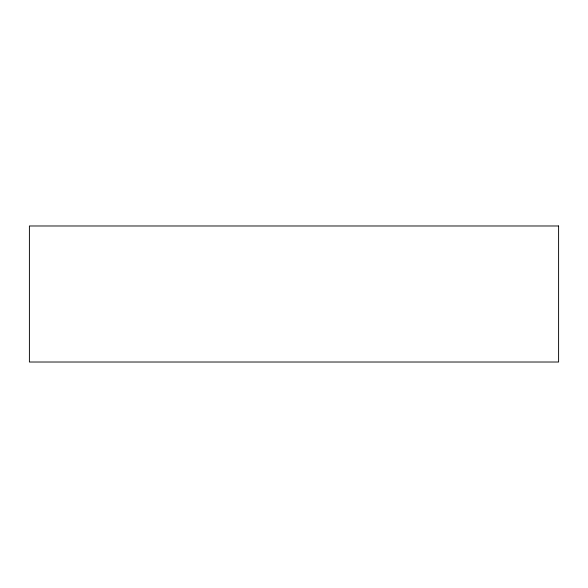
<?xml version="1.0" encoding="UTF-8"?>
<svg xmlns="http://www.w3.org/2000/svg" width="588" height="588" viewBox="0 0 588 588"><rect width="100%" height="100%" fill="white"/><g stroke="black" fill="none" stroke-linecap="round" stroke-linejoin="round"><path stroke-width="0.88" d="M558.6 225.983L29.4 225.983L29.4 362.017L558.6 362.017L558.6 225.983"/></g></svg>
